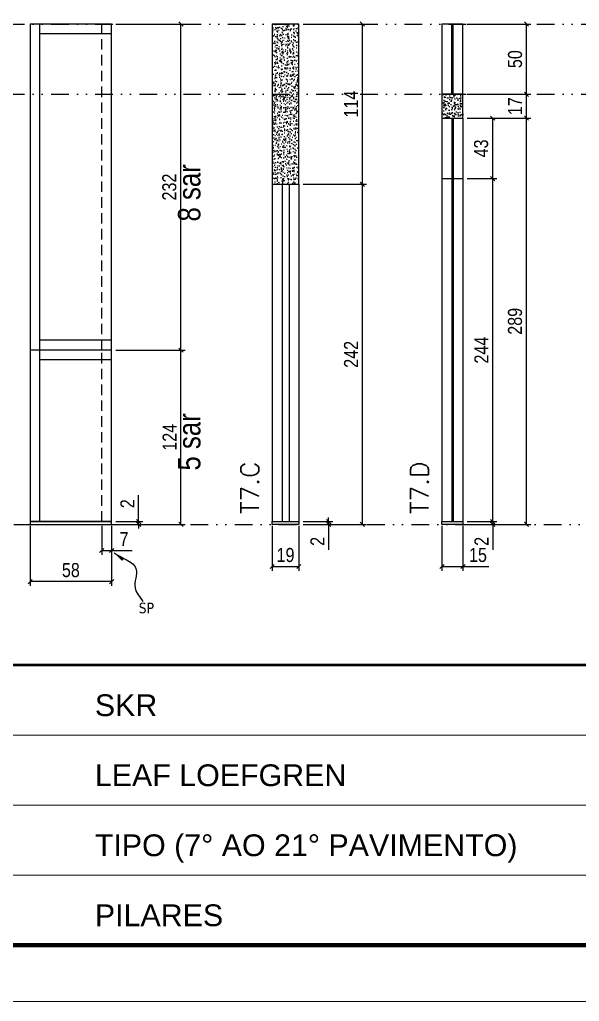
# Model space of a CAD drawing. Extents: x 14400 to 27878, y -21631 to 6985.
# Drawn here: x 16644 to 17042, y -8997 to -8298 of the extents above; entities that cross this region are included whole.
import ezdxf

# ---------------------------------------------------------------- set-up
doc = ezdxf.new("R2010")
doc.units = 0
for name, pattern in [('CONTINUO', [0]), ('DASHED', [0.75, 0.5, -0.25]), ('DIVIDE2', [0.625, 0.25, -0.125, 0, -0.125, 0, -0.125]), ('HIDDEN', [0.375, 0.25, -0.125])]:
    doc.linetypes.add(name, pattern=pattern)
for name, color, linetype in [('COTA', 241, 'Continuous'), ('NOMENCLATURA', 7, 'Continuous'), ('Nível', 160, 'Continuous'), ('Painéis', 200, 'Continuous'), ('SARR_2.2x7', 40, 'Continuous'), ('Sarrafo de Pressão', 42, 'HIDDEN'), ('texto', 7, 'Continuous')]:
    doc.layers.add(name, color=color, linetype=linetype)
for name, color, linetype, lineweight in [('Folhas', 255, 'Continuous', 9), ('SARRAFO DE PRESSAO', 251, 'DASHED', 9), ('Texto Seção', 7, 'Continuous', 15)]:
    doc.layers.add(name, color=color, linetype=linetype, lineweight=lineweight)
doc.styles.add('ARIAL', font='arial.ttf')
doc.styles.add('ARIAL_NARROW', font='ARIALN.TTF', dxfattribs={"height": 0.2})
doc.styles.add('COTA TECNICA', font='techl___.ttf', dxfattribs={"height": 10})
doc.styles.add('COTA TECNICA-50', font='techl___.ttf', dxfattribs={"height": 10})
doc.styles.add('REGUA-120', font='ROMANS.shx', dxfattribs={"height": 15})
doc.styles.get("Standard").update_dxf_attribs({"font": 'arial.ttf'})
doc.dimstyles.new('COTA PAINEL-50', dxfattribs={"dimtxt": 10, "dimasz": 3, "dimexe": 3, "dimexo": 3, "dimgap": 3, "dimtad": 1, "dimdec": 1, "dimzin": 12, "dimdsep": 46, "dimtxsty": 'COTA TECNICA-50', "dimblk1": 'OBLIQUE', "dimblk2": 'OBLIQUE', "dimsah": 1, "dimcen": 0.9, "dimclrd": 4, "dimclre": 4, "dimclrt": 240, "dimadec": 1, "dimazin": 3, "dimtfac": 1, "dimtdec": 1, "dimtmove": 0, "dimatfit": 3, "dimfxl": 1, "dimtolj": 1, "dimtzin": 12, "dimarcsym": 0})
doc.dimstyles.new('PAINEL', dxfattribs={"dimtxt": 10, "dimasz": 3, "dimexe": 3, "dimexo": 3, "dimgap": 3, "dimtad": 1, "dimdec": 1, "dimzin": 12, "dimdsep": 46, "dimtxsty": 'COTA TECNICA', "dimblk1": 'OBLIQUE', "dimblk2": 'OBLIQUE', "dimsah": 1, "dimcen": 0.9, "dimclrd": 4, "dimclre": 4, "dimclrt": 240, "dimadec": 1, "dimazin": 3, "dimtfac": 1, "dimtdec": 1, "dimtmove": 0, "dimatfit": 3, "dimfxl": 1, "dimtolj": 1, "dimtzin": 12, "dimarcsym": 0})
doc.dimstyles.get("Standard").update_dxf_attribs({"dimtxt": 0.18, "dimasz": 0.18, "dimexe": 0.18, "dimexo": 0.0625, "dimgap": 0.09, "dimtad": 0, "dimtih": 1, "dimtoh": 1, "dimdec": 4, "dimzin": 0, "dimdsep": 46, "dimtxsty": 'Standard', "dimcen": 0.09, "dimadec": 0, "dimazin": 0, "dimtfac": 1, "dimtdec": 4, "dimtofl": 0, "dimtmove": 0, "dimatfit": 3, "dimfxl": 1, "dimtolj": 1, "dimtzin": 0, "dimarcsym": 0})

# ---------------------------------------------------------------- blocks, each defined once
blk = doc.blocks.new('9999999999')
at = {"color": 30, "linetype": 'CONTINUO'}
for p, q in [((98564.56, 34379.64), (99583.98, 34379.64)), ((98564.56, 34329.83), (99487.98, 34329.83)), ((98564.56, 34280.02), (99487.98, 34280.02))]:
    blk.add_line(p, q, dxfattribs=at)
at = {"color": 30, "linetype": 'CONTINUO', "const_width": 2}
blk.add_lwpolyline([(99583.98, 34230.21), (99583.98, 34414.45, 0.414214), (99568.98, 34429.45), (98228.98, 34429.45, 0.414214), (98213.98, 34414.45), (98213.98, 34245.21, 0.414214), (98228.98, 34230.21), (99583.98, 34230.21)], format="xyb", dxfattribs=at)
at = {"layer": 'Folhas'}
blk.add_lwpolyline([(98138.98, 34190.21), (99623.98, 34190.21), (99623.98, 35240.21), (98138.98, 35240.21)], close=True, dxfattribs=at)
at = {"layer": 'Folhas', "color": 30, "const_width": 3}
blk.add_lwpolyline([(98213.98, 34230.21), (99583.98, 34230.21), (99583.98, 35200.21), (98213.98, 35200.21)], close=True, dxfattribs=at)
at = {"color": 7, "linetype": 'Continuous', "ltscale": 5, "style": 'ARIAL'}
for s, height, p in [('SKR', 15.483, (98837.68, 34393.13)), ('LEAF LOEFGREN', 15.4829, (98837.68, 34343.32)), ('TIPO (7° AO 21° PAVIMENTO)', 15.4829, (98837.68, 34293.51)), ('PILARES', 15.483, (98837.68, 34243.7))]:
    blk.add_text(s, height=height, dxfattribs=at).set_placement(p)
blk = doc.blocks.new('_Oblique')
at = {"color": 0, "linetype": 'ByBlock', "lineweight": -2}
blk.add_line((-0.5, -0.5), (0.5, 0.5), dxfattribs=at)
blk = doc.blocks.new('*D2570')
at = {"layer": 'COTA', "color": 4, "lineweight": -2, "transparency": 16777216}
for p, q in [((16651.09, -8658.47), (16651.09, -8701.14)), ((16709.09, -8658.47), (16709.09, -8701.14)), ((16709.09, -8698.14), (16651.09, -8698.14))]:
    blk.add_line(p, q, dxfattribs=at)
at = {"layer": 'Defpoints', "color": 0, "transparency": 16777216}
for p in [(16651.09, -8655.47), (16709.09, -8655.47), (16651.09, -8698.14)]:
    blk.add_point(p, dxfattribs=at)
at = {"layer": 'COTA', "color": 4, "lineweight": -2, "transparency": 16777216, "xscale": 3, "yscale": 3, "zscale": 3, "rotation": 180}
blk.add_blockref('_Oblique', (16651.09, -8698.14), dxfattribs=at)
at = {"layer": 'COTA', "color": 4, "lineweight": -2, "transparency": 16777216, "xscale": 3, "yscale": 3, "zscale": 3}
blk.add_blockref('_Oblique', (16709.09, -8698.14), dxfattribs=at)
at = {"layer": 'COTA', "color": 240, "transparency": 16777216, "insert": (16680.09, -8690.01), "char_height": 10, "attachment_point": 5, "style": 'COTA TECNICA'}
blk.add_mtext('\\A1;58', dxfattribs=at)
blk = doc.blocks.new('*D2571')
at = {"layer": 'COTA', "color": 4, "lineweight": -2, "transparency": 16777216}
for p, q in [((16702.09, -8658.47), (16702.09, -8678.98)), ((16709.09, -8660.47), (16709.09, -8678.98)), ((16702.09, -8675.98), (16709.09, -8675.98)), ((16709.09, -8675.98), (16723.82, -8675.98))]:
    blk.add_line(p, q, dxfattribs=at)
at = {"layer": 'Defpoints', "color": 0, "transparency": 16777216}
for p in [(16702.09, -8655.47), (16709.09, -8657.47), (16709.09, -8675.98)]:
    blk.add_point(p, dxfattribs=at)
at = {"layer": 'COTA', "color": 4, "lineweight": -2, "transparency": 16777216, "xscale": 3, "yscale": 3, "zscale": 3, "rotation": 180}
blk.add_blockref('_Oblique', (16702.09, -8675.98), dxfattribs=at)
at = {"layer": 'COTA', "color": 4, "lineweight": -2, "transparency": 16777216, "xscale": 3, "yscale": 3, "zscale": 3}
blk.add_blockref('_Oblique', (16709.09, -8675.98), dxfattribs=at)
at = {"layer": 'COTA', "color": 240, "transparency": 16777216, "insert": (16717.96, -8667.9), "char_height": 10, "attachment_point": 5, "style": 'COTA TECNICA-50'}
blk.add_mtext('\\A1;7', dxfattribs=at)
blk = doc.blocks.new('*D2573')
at = {"layer": 'COTA', "color": 4, "linetype": 'ByBlock', "lineweight": -2, "transparency": 16777216}
for p, q in [((16712.09, -8533.47), (16761.46, -8533.47)), ((16758.46, -8657.47), (16758.46, -8533.47)), ((16712.09, -8657.47), (16761.46, -8657.47))]:
    blk.add_line(p, q, dxfattribs=at)
at = {"layer": 'Defpoints', "color": 0, "linetype": 'ByBlock', "transparency": 16777216}
for p in [(16709.09, -8533.47), (16758.46, -8533.47), (16709.09, -8657.47)]:
    blk.add_point(p, dxfattribs=at)
at = {"layer": 'COTA', "color": 4, "linetype": 'ByBlock', "lineweight": -2, "transparency": 16777216, "xscale": 3, "yscale": 3, "zscale": 3}
for p, rotation in [((16758.46, -8533.47), 90), ((16758.46, -8657.47), 270)]:
    blk.add_blockref('_Oblique', p, dxfattribs=dict(at, rotation=rotation))
at = {"layer": 'COTA', "color": 240, "linetype": 'ByBlock', "transparency": 16777216, "insert": (16750.39, -8595.47), "char_height": 10, "attachment_point": 5, "rotation": 90, "style": 'COTA TECNICA'}
blk.add_mtext('\\A1;124', dxfattribs=at)
blk = doc.blocks.new('*D2572')
at = {"layer": 'COTA', "color": 4, "lineweight": -2, "transparency": 16777216}
for p, q in [((16728.35, -8655.47), (16728.35, -8636.66)), ((16712.09, -8655.47), (16731.35, -8655.47)), ((16712.09, -8657.47), (16731.35, -8657.47)), ((16728.35, -8657.47), (16728.35, -8655.47)), ((16728.35, -8657.47), (16728.35, -8660.47))]:
    blk.add_line(p, q, dxfattribs=at)
at = {"layer": 'Defpoints', "color": 0, "transparency": 16777216}
for p in [(16709.09, -8655.47), (16709.09, -8657.47), (16728.35, -8657.47)]:
    blk.add_point(p, dxfattribs=at)
at = {"layer": 'COTA', "color": 4, "lineweight": -2, "transparency": 16777216, "xscale": 3, "yscale": 3, "zscale": 3}
for p, rotation in [((16728.35, -8655.47), 270), ((16728.35, -8657.47), 90)]:
    blk.add_blockref('_Oblique', p, dxfattribs=dict(at, rotation=rotation))
at = {"layer": 'COTA', "color": 240, "transparency": 16777216, "insert": (16720.35, -8642.72), "char_height": 10, "attachment_point": 5, "rotation": 90, "style": 'COTA TECNICA-50'}
blk.add_mtext('\\A1;2', dxfattribs=at)
blk = doc.blocks.new('*D2574')
at = {"layer": 'COTA', "color": 4, "linetype": 'ByBlock', "lineweight": -2, "transparency": 16777216}
for p, q in [((16712.09, -8533.47), (16761.46, -8533.47)), ((16758.46, -8657.47), (16758.46, -8533.47)), ((16712.09, -8657.47), (16761.46, -8657.47))]:
    blk.add_line(p, q, dxfattribs=at)
at = {"layer": 'Defpoints', "color": 0, "linetype": 'ByBlock', "transparency": 16777216}
for p in [(16709.09, -8533.47), (16758.46, -8533.47), (16709.09, -8657.47)]:
    blk.add_point(p, dxfattribs=at)
at = {"layer": 'COTA', "color": 4, "linetype": 'ByBlock', "lineweight": -2, "transparency": 16777216, "xscale": 3, "yscale": 3, "zscale": 3}
for p, rotation in [((16758.46, -8533.47), 90), ((16758.46, -8657.47), 270)]:
    blk.add_blockref('_Oblique', p, dxfattribs=dict(at, rotation=rotation))
at = {"layer": 'COTA', "color": 240, "linetype": 'ByBlock', "transparency": 16777216, "insert": (16750.39, -8595.47), "char_height": 10, "attachment_point": 5, "rotation": 90, "style": 'COTA TECNICA'}
blk.add_mtext('\\A1;124', dxfattribs=at)
blk = doc.blocks.new('*D2575')
at = {"layer": 'COTA', "color": 4, "lineweight": -2, "transparency": 16777216}
for p, q in [((16712.09, -8301.47), (16761.46, -8301.47)), ((16758.46, -8533.47), (16758.46, -8301.47)), ((16712.09, -8533.47), (16761.46, -8533.47))]:
    blk.add_line(p, q, dxfattribs=at)
at = {"layer": 'Defpoints', "color": 0, "transparency": 16777216}
for p in [(16709.09, -8301.47), (16758.46, -8301.47), (16709.09, -8533.47)]:
    blk.add_point(p, dxfattribs=at)
at = {"layer": 'COTA', "color": 4, "lineweight": -2, "transparency": 16777216, "xscale": 3, "yscale": 3, "zscale": 3}
for p, rotation in [((16758.46, -8301.47), 90), ((16758.46, -8533.47), 270)]:
    blk.add_blockref('_Oblique', p, dxfattribs=dict(at, rotation=rotation))
at = {"layer": 'COTA', "color": 240, "transparency": 16777216, "insert": (16750.24, -8417.47), "char_height": 10, "attachment_point": 5, "rotation": 90, "style": 'COTA TECNICA'}
blk.add_mtext('\\A1;232', dxfattribs=at)
blk = doc.blocks.new('*D2576')
at = {"layer": 'COTA', "color": 4, "lineweight": -2, "transparency": 16777216}
for p, q in [((16944.28, -8658.47), (16944.28, -8690.36)), ((16959.28, -8658.47), (16959.28, -8690.36)), ((16944.28, -8687.36), (16959.28, -8687.36)), ((16959.28, -8687.36), (16977.65, -8687.36))]:
    blk.add_line(p, q, dxfattribs=at)
at = {"layer": 'Defpoints', "color": 0, "transparency": 16777216}
for p in [(16944.28, -8655.47), (16959.28, -8655.47), (16959.28, -8687.36)]:
    blk.add_point(p, dxfattribs=at)
at = {"layer": 'COTA', "color": 4, "lineweight": -2, "transparency": 16777216, "xscale": 3, "yscale": 3, "zscale": 3, "rotation": 180}
blk.add_blockref('_Oblique', (16944.28, -8687.36), dxfattribs=at)
at = {"layer": 'COTA', "color": 4, "lineweight": -2, "transparency": 16777216, "xscale": 3, "yscale": 3, "zscale": 3}
blk.add_blockref('_Oblique', (16959.28, -8687.36), dxfattribs=at)
at = {"layer": 'COTA', "color": 240, "transparency": 16777216, "insert": (16969.96, -8679.25), "char_height": 10, "attachment_point": 5, "style": 'COTA TECNICA'}
blk.add_mtext('\\A1;15', dxfattribs=at)
blk = doc.blocks.new('*D2577')
at = {"layer": 'COTA', "color": 4, "lineweight": -2, "transparency": 16777216}
for p, q in [((16980.47, -8655.47), (16980.47, -8652.47)), ((16962.28, -8655.47), (16983.47, -8655.47)), ((16962.28, -8657.47), (16983.47, -8657.47)), ((16980.47, -8655.47), (16980.47, -8657.47)), ((16980.47, -8657.47), (16980.47, -8675.58))]:
    blk.add_line(p, q, dxfattribs=at)
at = {"layer": 'Defpoints', "color": 0, "transparency": 16777216}
for p in [(16959.28, -8655.47), (16959.28, -8657.47), (16980.47, -8655.47)]:
    blk.add_point(p, dxfattribs=at)
at = {"layer": 'COTA', "color": 4, "lineweight": -2, "transparency": 16777216, "xscale": 3, "yscale": 3, "zscale": 3}
for p, rotation in [((16980.47, -8655.47), 270), ((16980.47, -8657.47), 90)]:
    blk.add_blockref('_Oblique', p, dxfattribs=dict(at, rotation=rotation))
at = {"layer": 'COTA', "color": 240, "transparency": 16777216, "insert": (16972.47, -8669.52), "char_height": 10, "attachment_point": 5, "rotation": 90, "style": 'COTA TECNICA-50'}
blk.add_mtext('\\A1;2', dxfattribs=at)
blk = doc.blocks.new('*D2578')
at = {"layer": 'COTA', "color": 4, "lineweight": -2, "transparency": 16777216}
for p, q in [((16962.28, -8368.47), (17007.49, -8368.47)), ((17004.49, -8657.47), (17004.49, -8368.47)), ((16962.28, -8657.47), (17007.49, -8657.47))]:
    blk.add_line(p, q, dxfattribs=at)
at = {"layer": 'Defpoints', "color": 0, "transparency": 16777216}
for p in [(16959.28, -8368.47), (17004.49, -8368.47), (16959.28, -8657.47)]:
    blk.add_point(p, dxfattribs=at)
at = {"layer": 'COTA', "color": 4, "lineweight": -2, "transparency": 16777216, "xscale": 3, "yscale": 3, "zscale": 3}
for p, rotation in [((17004.49, -8368.47), 90), ((17004.49, -8657.47), 270)]:
    blk.add_blockref('_Oblique', p, dxfattribs=dict(at, rotation=rotation))
at = {"layer": 'COTA', "color": 240, "transparency": 16777216, "insert": (16996.38, -8512.97), "char_height": 10, "attachment_point": 5, "rotation": 90, "style": 'COTA TECNICA-50'}
blk.add_mtext('\\A1;289', dxfattribs=at)
blk = doc.blocks.new('*D2582')
at = {"layer": 'COTA', "color": 4, "lineweight": -2, "transparency": 16777216}
for p, q in [((16962.28, -8351.47), (17007.49, -8351.47)), ((17004.49, -8368.47), (17004.49, -8351.47)), ((16962.28, -8368.47), (17007.49, -8368.47))]:
    blk.add_line(p, q, dxfattribs=at)
at = {"layer": 'Defpoints', "color": 0, "transparency": 16777216}
for p in [(16959.28, -8351.47), (17004.49, -8351.47), (16959.28, -8368.47)]:
    blk.add_point(p, dxfattribs=at)
at = {"layer": 'COTA', "color": 4, "lineweight": -2, "transparency": 16777216, "xscale": 3, "yscale": 3, "zscale": 3}
for p, rotation in [((17004.49, -8351.47), 90), ((17004.49, -8368.47), 270)]:
    blk.add_blockref('_Oblique', p, dxfattribs=dict(at, rotation=rotation))
at = {"layer": 'COTA', "color": 240, "transparency": 16777216, "insert": (16996.41, -8359.97), "char_height": 10, "attachment_point": 5, "rotation": 90, "style": 'COTA TECNICA'}
blk.add_mtext('\\A1;17', dxfattribs=at)
blk = doc.blocks.new('*D2579')
at = {"layer": 'COTA', "color": 4, "lineweight": -2, "transparency": 16777216}
for p, q in [((16823.45, -8658.47), (16823.45, -8690.36)), ((16842.45, -8658.47), (16842.45, -8690.36)), ((16823.45, -8687.36), (16842.45, -8687.36))]:
    blk.add_line(p, q, dxfattribs=at)
at = {"layer": 'Defpoints', "color": 0, "transparency": 16777216}
for p in [(16823.45, -8655.47), (16842.45, -8655.47), (16842.45, -8687.36)]:
    blk.add_point(p, dxfattribs=at)
at = {"layer": 'COTA', "color": 4, "lineweight": -2, "transparency": 16777216, "xscale": 3, "yscale": 3, "zscale": 3, "rotation": 180}
blk.add_blockref('_Oblique', (16823.45, -8687.36), dxfattribs=at)
at = {"layer": 'COTA', "color": 4, "lineweight": -2, "transparency": 16777216, "xscale": 3, "yscale": 3, "zscale": 3}
blk.add_blockref('_Oblique', (16842.45, -8687.36), dxfattribs=at)
at = {"layer": 'COTA', "color": 240, "transparency": 16777216, "insert": (16832.95, -8679.27), "char_height": 10, "attachment_point": 5, "style": 'COTA TECNICA'}
blk.add_mtext('\\A1;19', dxfattribs=at)
blk = doc.blocks.new('*D2580')
at = {"layer": 'COTA', "color": 4, "lineweight": -2, "transparency": 16777216}
for p, q in [((16863.65, -8655.47), (16863.65, -8652.47)), ((16845.45, -8655.47), (16866.65, -8655.47)), ((16845.45, -8657.47), (16866.65, -8657.47)), ((16863.65, -8655.47), (16863.65, -8657.47)), ((16863.65, -8657.47), (16863.65, -8675.58))]:
    blk.add_line(p, q, dxfattribs=at)
at = {"layer": 'Defpoints', "color": 0, "transparency": 16777216}
for p in [(16842.45, -8655.47), (16842.45, -8657.47), (16863.65, -8655.47)]:
    blk.add_point(p, dxfattribs=at)
at = {"layer": 'COTA', "color": 4, "lineweight": -2, "transparency": 16777216, "xscale": 3, "yscale": 3, "zscale": 3}
for p, rotation in [((16863.65, -8655.47), 270), ((16863.65, -8657.47), 90)]:
    blk.add_blockref('_Oblique', p, dxfattribs=dict(at, rotation=rotation))
at = {"layer": 'COTA', "color": 240, "transparency": 16777216, "insert": (16855.65, -8669.52), "char_height": 10, "attachment_point": 5, "rotation": 90, "style": 'COTA TECNICA-50'}
blk.add_mtext('\\A1;2', dxfattribs=at)
blk = doc.blocks.new('*D2581')
at = {"layer": 'COTA', "color": 4, "lineweight": -2, "transparency": 16777216}
for p, q in [((16845.45, -8415.47), (16890.67, -8415.47)), ((16887.67, -8657.47), (16887.67, -8415.47)), ((16845.45, -8657.47), (16890.67, -8657.47))]:
    blk.add_line(p, q, dxfattribs=at)
at = {"layer": 'Defpoints', "color": 0, "transparency": 16777216}
for p in [(16842.45, -8415.47), (16887.67, -8415.47), (16842.45, -8657.47)]:
    blk.add_point(p, dxfattribs=at)
at = {"layer": 'COTA', "color": 4, "lineweight": -2, "transparency": 16777216, "xscale": 3, "yscale": 3, "zscale": 3}
for p, rotation in [((16887.67, -8415.47), 90), ((16887.67, -8657.47), 270)]:
    blk.add_blockref('_Oblique', p, dxfattribs=dict(at, rotation=rotation))
at = {"layer": 'COTA', "color": 240, "transparency": 16777216, "insert": (16879.59, -8536.47), "char_height": 10, "attachment_point": 5, "rotation": 90, "style": 'COTA TECNICA-50'}
blk.add_mtext('\\A1;242', dxfattribs=at)
blk = doc.blocks.new('*D2583')
at = {"layer": 'COTA', "color": 4, "lineweight": -2, "transparency": 16777216}
for p, q in [((16845.45, -8301.47), (16890.67, -8301.47)), ((16887.67, -8415.47), (16887.67, -8301.47)), ((16845.45, -8415.47), (16890.67, -8415.47))]:
    blk.add_line(p, q, dxfattribs=at)
at = {"layer": 'Defpoints', "color": 0, "transparency": 16777216}
for p in [(16842.45, -8301.47), (16887.67, -8301.47), (16842.45, -8415.47)]:
    blk.add_point(p, dxfattribs=at)
at = {"layer": 'COTA', "color": 4, "lineweight": -2, "transparency": 16777216, "xscale": 3, "yscale": 3, "zscale": 3}
for p, rotation in [((16887.67, -8301.47), 90), ((16887.67, -8415.47), 270)]:
    blk.add_blockref('_Oblique', p, dxfattribs=dict(at, rotation=rotation))
at = {"layer": 'COTA', "color": 240, "transparency": 16777216, "insert": (16879.59, -8358.47), "char_height": 10, "attachment_point": 5, "rotation": 90, "style": 'COTA TECNICA'}
blk.add_mtext('\\A1;114', dxfattribs=at)
blk = doc.blocks.new('*D2584')
at = {"layer": 'COTA', "color": 4, "lineweight": -2, "transparency": 16777216}
for p, q in [((16962.28, -8411.47), (16983.47, -8411.47)), ((16980.47, -8655.47), (16980.47, -8411.47)), ((16962.28, -8655.47), (16983.47, -8655.47))]:
    blk.add_line(p, q, dxfattribs=at)
at = {"layer": 'Defpoints', "color": 0, "transparency": 16777216}
for p in [(16959.28, -8411.47), (16980.47, -8411.47), (16959.28, -8655.47)]:
    blk.add_point(p, dxfattribs=at)
at = {"layer": 'COTA', "color": 4, "lineweight": -2, "transparency": 16777216, "xscale": 3, "yscale": 3, "zscale": 3}
for p, rotation in [((16980.47, -8411.47), 90), ((16980.47, -8655.47), 270)]:
    blk.add_blockref('_Oblique', p, dxfattribs=dict(at, rotation=rotation))
at = {"layer": 'COTA', "color": 240, "transparency": 16777216, "insert": (16972.4, -8533.47), "char_height": 10, "attachment_point": 5, "rotation": 90, "style": 'COTA TECNICA'}
blk.add_mtext('\\A1;244', dxfattribs=at)
blk = doc.blocks.new('*D2585')
at = {"layer": 'COTA', "color": 4, "lineweight": -2, "transparency": 16777216}
for p, q in [((16962.28, -8368.47), (16983.47, -8368.47)), ((16980.47, -8411.47), (16980.47, -8368.47)), ((16962.28, -8411.47), (16983.47, -8411.47))]:
    blk.add_line(p, q, dxfattribs=at)
at = {"layer": 'Defpoints', "color": 0, "transparency": 16777216}
for p in [(16959.28, -8368.47), (16980.47, -8368.47), (16959.28, -8411.47)]:
    blk.add_point(p, dxfattribs=at)
at = {"layer": 'COTA', "color": 4, "lineweight": -2, "transparency": 16777216, "xscale": 3, "yscale": 3, "zscale": 3}
for p, rotation in [((16980.47, -8368.47), 90), ((16980.47, -8411.47), 270)]:
    blk.add_blockref('_Oblique', p, dxfattribs=dict(at, rotation=rotation))
at = {"layer": 'COTA', "color": 240, "transparency": 16777216, "insert": (16972.25, -8389.97), "char_height": 10, "attachment_point": 5, "rotation": 90, "style": 'COTA TECNICA'}
blk.add_mtext('\\A1;43', dxfattribs=at)
blk = doc.blocks.new('*D2586')
at = {"layer": 'COTA', "color": 4, "lineweight": -2, "transparency": 16777216}
for p, q in [((16962.28, -8301.47), (17007.49, -8301.47)), ((17004.49, -8351.47), (17004.49, -8301.47)), ((16962.28, -8351.47), (17007.49, -8351.47))]:
    blk.add_line(p, q, dxfattribs=at)
at = {"layer": 'Defpoints', "color": 0, "transparency": 16777216}
for p in [(16959.28, -8301.47), (17004.49, -8301.47), (16959.28, -8351.47)]:
    blk.add_point(p, dxfattribs=at)
at = {"layer": 'COTA', "color": 4, "lineweight": -2, "transparency": 16777216, "xscale": 3, "yscale": 3, "zscale": 3}
for p, rotation in [((17004.49, -8301.47), 90), ((17004.49, -8351.47), 270)]:
    blk.add_blockref('_Oblique', p, dxfattribs=dict(at, rotation=rotation))
at = {"layer": 'COTA', "color": 240, "transparency": 16777216, "insert": (16996.38, -8326.47), "char_height": 10, "attachment_point": 5, "rotation": 90, "style": 'COTA TECNICA'}
blk.add_mtext('\\A1;50', dxfattribs=at)

msp = doc.modelspace()

# ---------------------------------------------------------------- hatches: boundary and pattern name
at = {"layer": 'COTA'}
h = msp.add_hatch(dxfattribs=at)
h.set_pattern_fill('AR-CONC', color=256, scale=0.03)
h.set_pattern_definition([(50, (1371.021, -11440.751), (5.4655401, -0.4781726), [0.5715, -6.2865]), (355, (1371.021, -11440.751), (-1.0573026, 5.7317054), [0.4572, -5.0292175]), (100.451445, (1371.4764, -11440.791), (4.4082374, 5.2535326), [0.4857003, -5.3427073]), (46.1842, (1371.021, -11439.227), (8.1323712, -1.2612698), [0.85725, -9.42975]), (96.63556, (1371.699, -11439.332), (7.122124, 7.4227837), [0.7285507, -8.0140682]), (351.18415, (1371.021, -11439.227), (7.122124, 7.4227837), [0.685799, -7.543792]), (21, (1371.783, -11439.608), (4.5484317, -3.067956), [0.5715, -6.2865]), (326, (1371.783, -11439.608), (1.8540609, 5.525639), [0.4572, -5.0292]), (71.451445, (1372.162, -11439.864), (6.4024926, 2.457683), [0.4857003, -5.3426981]), (37.5, (1371.021, -11440.751), (0.0926581, 2.53665117), [0, -4.96824, 0, -5.1054, 0, -5.04825]), (7.5, (1371.021, -11440.751), (2.00458988, 3.00541724), [0, -2.91084, 0, -4.85394, 0, -1.92405]), (327.5, (1369.3216, -11440.751), (4.06771786, -0.17186232), [0, -1.905, 0, -5.9436, 0, -7.8867]), (317.5, (1368.5596, -11440.751), (4.44387544, 0.7627947), [0, -2.4765, 0, -3.94716, 0, -5.6007])])
h.paths.add_polyline_path([(16842.455, -8301.466), (16823.455, -8301.466), (16823.455, -8415.466), (16842.455, -8415.466)])
h = msp.add_hatch(dxfattribs=at)
h.set_pattern_fill('AR-CONC', color=256, scale=0.03)
h.set_pattern_definition([(50, (1487.842, -11540.751), (5.4655401, -0.4781726), [0.5715, -6.2865]), (355, (1487.842, -11540.751), (-1.0573026, 5.7317054), [0.4572, -5.0292175]), (100.451445, (1488.2975, -11540.791), (4.4082374, 5.2535326), [0.4857003, -5.3427073]), (46.1842, (1487.842, -11539.227), (8.1323712, -1.2612698), [0.85725, -9.42975]), (96.63556, (1488.52, -11539.332), (7.122124, 7.4227837), [0.7285507, -8.0140682]), (351.18415, (1487.842, -11539.227), (7.122124, 7.4227837), [0.685799, -7.543792]), (21, (1488.604, -11539.608), (4.5484317, -3.067956), [0.5715, -6.2865]), (326, (1488.604, -11539.608), (1.8540609, 5.525639), [0.4572, -5.0292]), (71.451445, (1488.983, -11539.864), (6.4024926, 2.457683), [0.4857003, -5.3426981]), (37.5, (1487.842, -11540.751), (0.0926581, 2.53665117), [0, -4.96824, 0, -5.1054, 0, -5.04825]), (7.5, (1487.842, -11540.751), (2.00458988, 3.00541724), [0, -2.91084, 0, -4.85394, 0, -1.92405]), (327.5, (1486.1428, -11540.751), (4.06771786, -0.17186232), [0, -1.905, 0, -5.9436, 0, -7.8867]), (317.5, (1485.3808, -11540.751), (4.44387544, 0.7627947), [0, -2.4765, 0, -3.94716, 0, -5.6007])])
h.paths.add_polyline_path([(16944.276, -8368.466), (16959.276, -8368.466), (16959.276, -8351.466), (16944.276, -8351.466)])

# ---------------------------------------------------------------- linework, layer by layer
for points in [[(16823.455, -8415.466), (16842.455, -8415.466), (16842.455, -8301.466), (16823.455, -8301.466)], [(16944.276, -8368.466), (16959.276, -8368.466), (16959.276, -8351.466), (16944.276, -8351.466)]]:
    msp.add_lwpolyline(points, close=True, dxfattribs=at)
at = {"layer": 'Nível', "color": 4, "linetype": 'DIVIDE2', "ltscale": 50}
for p, q in [((16414.438, -8301.466), (17443.467, -8301.466)), ((16414.438, -8351.466), (17443.467, -8351.466)), ((16073.467, -8657.466), (17443.467, -8657.466))]:
    msp.add_line(p, q, dxfattribs=at)
at = {"layer": 'Painéis'}
for p, q in [((16651.092, -8301.466), (16651.092, -8655.466)), ((16709.092, -8301.466), (16651.092, -8301.466)), ((16709.092, -8655.466), (16709.092, -8301.466)), ((16944.276, -8368.466), (16944.276, -8655.466)), ((16944.276, -8368.466), (16959.276, -8368.466)), ((16959.276, -8368.466), (16959.276, -8655.466)), ((16823.455, -8415.466), (16823.455, -8655.466)), ((16823.455, -8415.466), (16842.455, -8415.466)), ((16842.455, -8415.466), (16842.455, -8655.466)), ((16944.276, -8411.466), (16959.276, -8411.466)), ((16709.092, -8533.466), (16651.092, -8533.466)), ((16651.092, -8655.466), (16709.092, -8655.466)), ((16823.455, -8655.466), (16842.455, -8655.466)), ((16823.455, -8657.466), (16823.455, -8655.466)), ((16842.455, -8657.466), (16823.455, -8657.466)), ((16842.455, -8655.466), (16842.455, -8657.466)), ((16944.276, -8655.466), (16959.276, -8655.466)), ((16944.276, -8657.466), (16944.276, -8655.466)), ((16959.276, -8657.466), (16944.276, -8657.466)), ((16959.276, -8655.466), (16959.276, -8657.466))]:
    msp.add_line(p, q, dxfattribs=at)
for points in [[(16944.276, -8351.466), (16959.276, -8351.466), (16959.276, -8301.466), (16944.276, -8301.466)], [(16709.092, -8655.466), (16651.092, -8655.466), (16651.092, -8657.466), (16709.092, -8657.466)]]:
    msp.add_lwpolyline(points, close=True, dxfattribs=at)
at = {"layer": 'SARR_2.2x7'}
for p, q in [((16658.092, -8533.466), (16658.092, -8301.466)), ((16951.276, -8351.466), (16951.276, -8301.466)), ((16952.276, -8351.466), (16952.276, -8301.466)), ((16709.092, -8308.466), (16658.092, -8308.466)), ((16951.276, -8368.466), (16951.276, -8655.466)), ((16952.276, -8368.466), (16952.276, -8655.466)), ((16830.455, -8415.466), (16830.455, -8655.466)), ((16835.455, -8415.466), (16835.455, -8655.466)), ((16709.092, -8526.466), (16658.092, -8526.466)), ((16658.092, -8655.466), (16658.092, -8533.466)), ((16709.092, -8540.466), (16658.092, -8540.466))]:
    msp.add_line(p, q, dxfattribs=at)
at = {"layer": 'Sarrafo de Pressão', "ltscale": 30}
for p, q in [((16702.092, -8533.466), (16702.092, -8301.466)), ((16702.092, -8655.466), (16702.092, -8533.466))]:
    msp.add_line(p, q, dxfattribs=at)

# ---------------------------------------------------------------- block references
at = {"layer": 'SARRAFO DE PRESSAO', "color": 6, "linetype": 'ByBlock'}
msp.add_blockref('9999999999', (-82140.511, -43186.954), dxfattribs=at)

# ---------------------------------------------------------------- texts
at = {"layer": 'NOMENCLATURA', "style": 'ARIAL_NARROW'}
for s, p in [('8 sar', (16772.335, -8441.97)), ('5 sar', (16772.335, -8619.142))]:
    msp.add_text(s, height=16, rotation=90, dxfattribs=at).set_placement(p)
at = {"layer": 'texto', "color": 0, "insert": (16733.869, -8716.957), "char_height": 7.5, "attachment_point": 5}
msp.add_mtext('{\\fTahoma|b0|i0|c0|p34;\\C4;SP}', dxfattribs=at)
at = {"layer": 'Texto Seção', "char_height": 13, "width": 370.6998, "attachment_point": 7, "rotation": 90, "style": 'REGUA-120'}
for s, insert in [('T7.C', (16814.004, -8650.054)), ('T7.D', (16934.826, -8650.054))]:
    msp.add_mtext(s, dxfattribs=dict(at, insert=insert))

# ---------------------------------------------------------------- dimensions: what is measured, and where the dimension line sits
at = {"layer": 'COTA'}
for base, p1, p2, dimstyle, picture, middle in [((16758.46, -8301.466), (16709.092, -8533.466), (16709.092, -8301.466), 'PAINEL', '*D2575', (16750.24, -8417.466)), ((16887.665, -8301.466), (16842.455, -8415.466), (16842.455, -8301.466), 'PAINEL', '*D2583', (16879.592, -8358.466)), ((17004.486, -8301.466), (16959.276, -8351.466), (16959.276, -8301.466), 'PAINEL', '*D2586', (16996.377, -8326.466)), ((17004.486, -8351.466), (16959.276, -8368.466), (16959.276, -8351.466), 'PAINEL', '*D2582', (16996.413, -8359.966)), ((17004.486, -8368.466), (16959.276, -8657.466), (16959.276, -8368.466), 'COTA PAINEL-50', '*D2578', (16996.384, -8512.966)), ((16887.665, -8415.466), (16842.455, -8657.466), (16842.455, -8415.466), 'COTA PAINEL-50', '*D2581', (16879.592, -8536.466)), ((16980.469, -8411.466), (16959.276, -8655.466), (16959.276, -8411.466), 'PAINEL', '*D2584', (16972.396, -8533.466))]:
    dim = msp.add_linear_dim(base=base, p1=p1, p2=p2, angle=90, dimstyle=dimstyle, dxfattribs=at)
    dim.commit()
    dim.dimension.update_dxf_attribs({"geometry": picture, "text_midpoint": middle})
for base, p1, p2, angle, override, picture, middle in [((16980.469, -8368.466), (16959.276, -8411.466), (16959.276, -8368.466), 90, {"dimtmove": 1}, '*D2585', (16972.25, -8389.966)), ((16651.092, -8698.144), (16709.092, -8655.466), (16651.092, -8655.466), 180, {"dimarcsym": 2}, '*D2570', (16680.092, -8690.012))]:
    dim = msp.add_linear_dim(base=base, p1=p1, p2=p2, angle=angle, dimstyle='PAINEL', override=override, dxfattribs=at)
    dim.commit()
    dim.dimension.update_dxf_attribs({"geometry": picture, "text_midpoint": middle})
at = {"layer": 'COTA', "linetype": 'ByBlock'}
for picture in ['*D2573', '*D2574']:
    dim = msp.add_aligned_dim(p1=(16709.092, -8657.466), p2=(16709.092, -8533.466), distance=-49.367, dimstyle='PAINEL', dxfattribs=at)
    dim.commit()
    dim.dimension.update_dxf_attribs({"geometry": picture, "text_midpoint": (16750.387, -8595.466)})
at = {"layer": 'COTA'}
for base, p1, p2, picture, middle in [((16728.35, -8657.466), (16709.092, -8655.466), (16709.092, -8657.466), '*D2572', (16728.35, -8642.719)), ((16863.648, -8655.466), (16842.455, -8657.466), (16842.455, -8655.466), '*D2580', (16863.648, -8669.522)), ((16980.469, -8655.466), (16959.276, -8657.466), (16959.276, -8655.466), '*D2577', (16980.469, -8669.522))]:
    dim = msp.add_linear_dim(base=base, p1=p1, p2=p2, angle=90, dimstyle='COTA PAINEL-50', dxfattribs=at)
    dim.commit()
    dim.dimension.update_dxf_attribs({"geometry": picture, "text_midpoint": middle, "dimtype": 160})
dim = msp.add_linear_dim(base=(16709.092, -8675.976), p1=(16702.092, -8655.466), p2=(16709.092, -8657.466), dimstyle='COTA PAINEL-50', dxfattribs=at)
dim.commit()
dim.dimension.update_dxf_attribs({"geometry": '*D2571', "text_midpoint": (16717.958, -8667.903)})
for base, p1, p2, picture, middle in [((16842.455, -8687.36), (16823.455, -8655.466), (16842.455, -8655.466), '*D2579', (16832.955, -8679.272)), ((16959.276, -8687.36), (16944.276, -8655.466), (16959.276, -8655.466), '*D2576', (16969.962, -8679.251))]:
    dim = msp.add_linear_dim(base=base, p1=p1, p2=p2, dimstyle='PAINEL', override={"dimarcsym": 2}, dxfattribs=at)
    dim.commit()
    dim.dimension.update_dxf_attribs({"geometry": picture, "text_midpoint": middle})

# ---------------------------------------------------------------- leaders
at = {"layer": 'COTA', "path_type": 1}
msp.add_leader([(16710.921, -8677.647), (16726.706, -8689.482), (16725.781, -8702.488), (16731.334, -8712.27)], dimstyle='Standard', override={"dimasz": 8}, dxfattribs=at)

doc.saveas('drawing.dxf')
